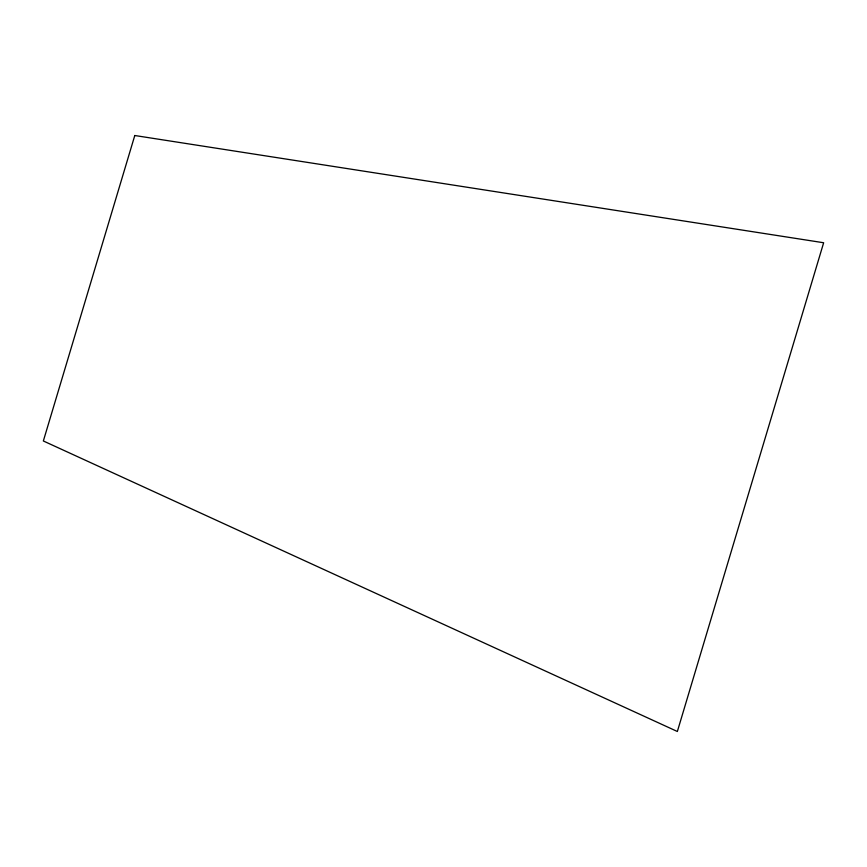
<?xml version="1.0" encoding="UTF-8"?>
<svg xmlns="http://www.w3.org/2000/svg" width="867" height="867" viewBox="0 0 867 867"><rect width="100%" height="100%" fill="white"/><g stroke="black" fill="none" stroke-linecap="round" stroke-linejoin="round"><path stroke-width="1.3" d="M134.786 135.512L43.35 440.978L677.355 731.488L823.65 242.749L134.786 135.512"/></g></svg>
